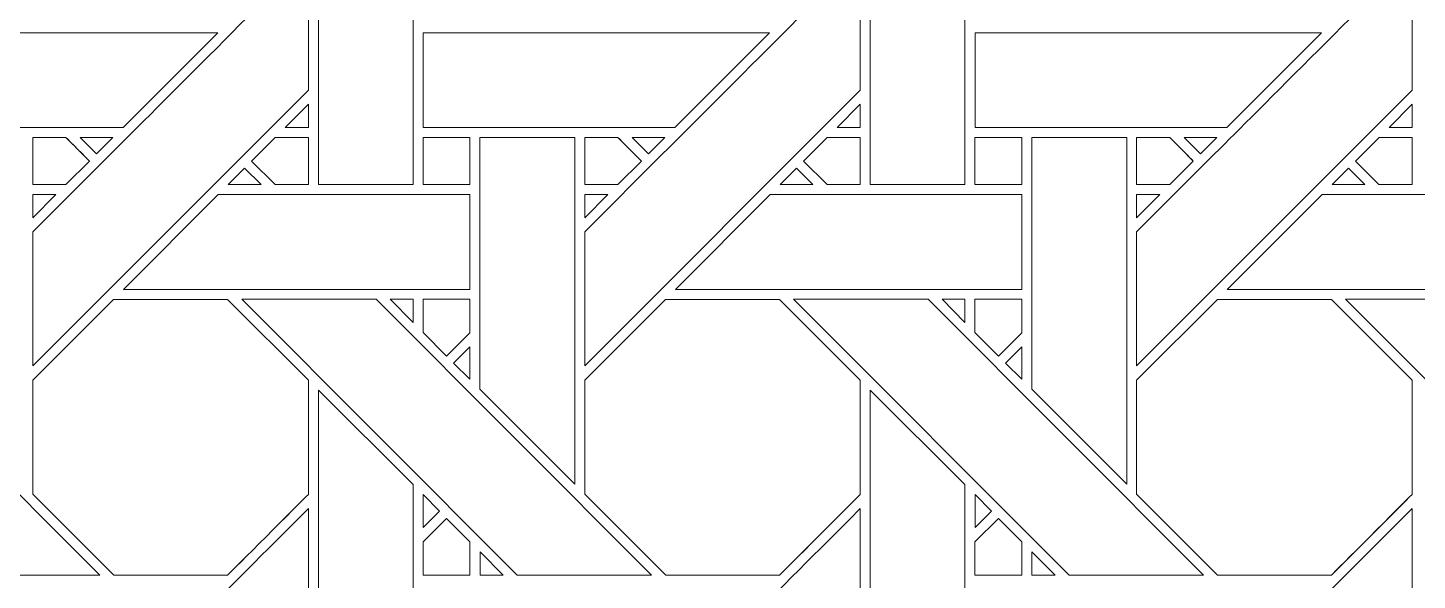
# Model space of a CAD drawing. Header units: inches. Extents: x 2.4 to 22.4, y -0.9 to 19.1.
# Drawn here: x 7.868 to 10.256, y 6.477 to 7.426 of the extents above; entities that cross this region are included whole.
import ezdxf

# ---------------------------------------------------------------- set-up
doc = ezdxf.new("R2010")
doc.units = ezdxf.units.IN
doc.header["$MEASUREMENT"] = 0
doc.layers.add('Design', color=7, linetype='Continuous', lineweight=0)

msp = doc.modelspace()

# ---------------------------------------------------------------- linework, layer by layer
at = {"layer": 'Design'}
for points, knots in [([(2.3829, 19.0948), (2.3829, 19.0948), (2.3829, -0.9052), (2.3829, -0.9052), (2.3829, -0.9052), (22.3829, -0.9052), (22.3829, -0.9052), (22.3829, -0.9052), (22.3829, 19.0948), (22.3829, 19.0948), (22.3829, 19.0948), (2.3829, 19.0948), (2.3829, 19.0948)], [0, 0, 0, 0, 1, 1, 1, 2, 2, 2, 3, 3, 3, 4, 4, 4, 4]), ([(3.3653, 18.1123), (3.3653, 18.1123), (3.3653, 0.0772), (3.3653, 0.0772), (3.3653, 0.0772), (21.4004, 0.0772), (21.4004, 0.0772), (21.4004, 0.0772), (21.4004, 18.1123), (21.4004, 18.1123), (21.4004, 18.1123), (3.3653, 18.1123), (3.3653, 18.1123)], [0, 0, 0, 0, 1, 1, 1, 2, 2, 2, 3, 3, 3, 4, 4, 4, 4]), ([(8.5303, 7.157), (8.5303, 7.157), (8.3676, 7.157), (8.3676, 7.157), (8.3676, 7.157), (8.3676, 7.7528), (8.3676, 7.7528), (8.3676, 7.7528), (8.5303, 7.5906), (8.5303, 7.5906), (8.5303, 7.5906), (8.5303, 7.157), (8.5303, 7.157)], [0, 0, 0, 0, 1, 1, 1, 2, 2, 2, 3, 3, 3, 4, 4, 4, 4]), ([(9.4791, 7.157), (9.4791, 7.157), (9.3163, 7.157), (9.3163, 7.157), (9.3163, 7.157), (9.3163, 7.7528), (9.3163, 7.7528), (9.3163, 7.7528), (9.4791, 7.5906), (9.4791, 7.5906), (9.4791, 7.5906), (9.4791, 7.157), (9.4791, 7.157)], [0, 0, 0, 0, 1, 1, 1, 2, 2, 2, 3, 3, 3, 4, 4, 4, 4]), ([(8.0132, 7.212), (8.0624, 7.261), (8.295, 7.4937), (8.3504, 7.5492), (8.3504, 7.5492), (8.3504, 7.3192), (8.3504, 7.3192), (8.3504, 7.3192), (7.8768, 6.8455), (7.8768, 6.8455), (7.8768, 6.8455), (7.8768, 7.0756), (7.8768, 7.0756), (7.8768, 7.0756), (8.0132, 7.212), (8.0132, 7.212)], [0, 0, 0, 0, 1, 1, 1, 2, 2, 2, 3, 3, 3, 4, 4, 4, 5, 5, 5, 5]), ([(8.9617, 7.2118), (9.0029, 7.2528), (9.2427, 7.4927), (9.2992, 7.5492), (9.2992, 7.5492), (9.2992, 7.3192), (9.2992, 7.3192), (9.2992, 7.3192), (8.8255, 6.8455), (8.8255, 6.8455), (8.8255, 6.8455), (8.8255, 7.0756), (8.8255, 7.0756), (8.8255, 7.0756), (8.9617, 7.2118), (8.9617, 7.2118)], [0, 0, 0, 0, 1, 1, 1, 2, 2, 2, 3, 3, 3, 4, 4, 4, 5, 5, 5, 5]), ([(9.9099, 7.2113), (9.9511, 7.2523), (10.1914, 7.4927), (10.2479, 7.5492), (10.2479, 7.5492), (10.2479, 7.3192), (10.2479, 7.3192), (10.2479, 7.3192), (9.7742, 6.8455), (9.7742, 6.8455), (9.7742, 6.8455), (9.7742, 7.0756), (9.7742, 7.0756), (9.7742, 7.0756), (9.9099, 7.2113), (9.9099, 7.2113)], [0, 0, 0, 0, 1, 1, 1, 2, 2, 2, 3, 3, 3, 4, 4, 4, 5, 5, 5, 5]), ([(7.5989, 7.255), (7.5989, 7.255), (7.5989, 7.4177), (7.5989, 7.4177), (7.5989, 7.4177), (8.1946, 7.4177), (8.1946, 7.4177), (8.1946, 7.4177), (8.0319, 7.255), (8.0319, 7.255), (8.0319, 7.255), (7.5989, 7.255), (7.5989, 7.255)], [0, 0, 0, 0, 1, 1, 1, 2, 2, 2, 3, 3, 3, 4, 4, 4, 4]), ([(8.5476, 7.255), (8.5476, 7.255), (8.5476, 7.4177), (8.5476, 7.4177), (8.5476, 7.4177), (9.1433, 7.4177), (9.1433, 7.4177), (9.1433, 7.4177), (8.9806, 7.255), (8.9806, 7.255), (8.9806, 7.255), (8.5476, 7.255), (8.5476, 7.255)], [0, 0, 0, 0, 1, 1, 1, 2, 2, 2, 3, 3, 3, 4, 4, 4, 4]), ([(9.4964, 7.255), (9.4964, 7.255), (9.4964, 7.4177), (9.4964, 7.4177), (9.4964, 7.4177), (10.0921, 7.4177), (10.0921, 7.4177), (10.0921, 7.4177), (9.9293, 7.255), (9.9293, 7.255), (9.9293, 7.255), (9.4964, 7.255), (9.4964, 7.255)], [0, 0, 0, 0, 1, 1, 1, 2, 2, 2, 3, 3, 3, 4, 4, 4, 4]), ([(8.3107, 7.255), (8.3107, 7.255), (8.3504, 7.2948), (8.3504, 7.2948), (8.3504, 7.2948), (8.3504, 7.255), (8.3504, 7.255), (8.3504, 7.255), (8.3107, 7.255), (8.3107, 7.255)], [0, 0, 0, 0, 1, 1, 1, 2, 2, 2, 3, 3, 3, 3]), ([(9.2992, 7.255), (9.2992, 7.255), (9.2594, 7.255), (9.2594, 7.255), (9.2594, 7.255), (9.2992, 7.2948), (9.2992, 7.2948), (9.2992, 7.2948), (9.2992, 7.255), (9.2992, 7.255)], [0, 0, 0, 0, 1, 1, 1, 2, 2, 2, 3, 3, 3, 3]), ([(10.2081, 7.255), (10.2081, 7.255), (10.2479, 7.2948), (10.2479, 7.2948), (10.2479, 7.2948), (10.2479, 7.255), (10.2479, 7.255), (10.2479, 7.255), (10.2081, 7.255), (10.2081, 7.255)], [0, 0, 0, 0, 1, 1, 1, 2, 2, 2, 3, 3, 3, 3]), ([(7.9338, 7.2377), (7.9389, 7.2326), (7.9697, 7.2018), (7.9741, 7.1974), (7.9741, 7.1974), (7.9337, 7.1569), (7.9337, 7.1569), (7.9337, 7.1569), (7.8767, 7.1569), (7.8767, 7.1569), (7.8767, 7.1569), (7.8767, 7.2377), (7.8767, 7.2377), (7.8767, 7.2377), (7.9338, 7.2377), (7.9338, 7.2377)], [0, 0, 0, 0, 1, 1, 1, 2, 2, 2, 3, 3, 3, 4, 4, 4, 5, 5, 5, 5]), ([(7.959, 7.2125), (7.959, 7.2125), (7.9741, 7.1974), (7.9741, 7.1974), (7.9741, 7.1974), (7.9337, 7.1569), (7.9337, 7.1569), (7.9337, 7.1569), (7.8767, 7.1569), (7.8767, 7.1569), (7.8767, 7.1569), (7.8767, 7.2377), (7.8767, 7.2377), (7.8767, 7.2377), (7.9338, 7.2377), (7.9338, 7.2377), (7.9393, 7.2323), (7.9496, 7.222), (7.959, 7.2125)], [0, 0, 0, 0, 1, 1, 1, 2, 2, 2, 3, 3, 3, 4, 4, 4, 5, 5, 5, 6, 6, 6, 6]), ([(7.9582, 7.2377), (7.9582, 7.2377), (8.0146, 7.2377), (8.0146, 7.2377), (8.0146, 7.2377), (7.9864, 7.2096), (7.9864, 7.2096), (7.9864, 7.2096), (7.9582, 7.2377), (7.9582, 7.2377)], [0, 0, 0, 0, 1, 1, 1, 2, 2, 2, 3, 3, 3, 3]), ([(8.2933, 7.1569), (8.2933, 7.1569), (8.2529, 7.1973), (8.2529, 7.1973), (8.2529, 7.1973), (8.2933, 7.2377), (8.2933, 7.2377), (8.2933, 7.2377), (8.3504, 7.2377), (8.3504, 7.2377), (8.3504, 7.2377), (8.3504, 7.1569), (8.3504, 7.1569), (8.3504, 7.1569), (8.2933, 7.1569), (8.2933, 7.1569)], [0, 0, 0, 0, 1, 1, 1, 2, 2, 2, 3, 3, 3, 4, 4, 4, 5, 5, 5, 5]), ([(8.2529, 7.1973), (8.2529, 7.1973), (8.2933, 7.2377), (8.2933, 7.2377), (8.2933, 7.2377), (8.3504, 7.2377), (8.3504, 7.2377), (8.3504, 7.2377), (8.3504, 7.1569), (8.3504, 7.1569), (8.3504, 7.1569), (8.2933, 7.1569), (8.2933, 7.1569), (8.2933, 7.1569), (8.2529, 7.1973), (8.2529, 7.1973)], [0, 0, 0, 0, 1, 1, 1, 2, 2, 2, 3, 3, 3, 4, 4, 4, 5, 5, 5, 5]), ([(8.5476, 7.2377), (8.5476, 7.2377), (8.6278, 7.2377), (8.6278, 7.2377), (8.6278, 7.2377), (8.6278, 7.1569), (8.6278, 7.1569), (8.6278, 7.1569), (8.5476, 7.1569), (8.5476, 7.1569), (8.5476, 7.1569), (8.5476, 7.2377), (8.5476, 7.2377)], [0, 0, 0, 0, 1, 1, 1, 2, 2, 2, 3, 3, 3, 4, 4, 4, 4]), ([(8.6278, 7.2377), (8.6278, 7.2377), (8.6278, 7.1569), (8.6278, 7.1569), (8.6278, 7.1569), (8.5476, 7.1569), (8.5476, 7.1569), (8.5476, 7.1569), (8.5476, 7.2377), (8.5476, 7.2377), (8.5476, 7.2377), (8.6278, 7.2377), (8.6278, 7.2377)], [0, 0, 0, 0, 1, 1, 1, 2, 2, 2, 3, 3, 3, 4, 4, 4, 4]), ([(8.8083, 7.2377), (8.8083, 7.2377), (8.8083, 6.6426), (8.8083, 6.6426), (8.8083, 6.6426), (8.6454, 6.8055), (8.6454, 6.8055), (8.6454, 6.8055), (8.6454, 7.2377), (8.6454, 7.2377), (8.6454, 7.2377), (8.8083, 7.2377), (8.8083, 7.2377)], [0, 0, 0, 0, 1, 1, 1, 2, 2, 2, 3, 3, 3, 4, 4, 4, 4]), ([(8.8825, 7.2377), (8.8877, 7.2326), (8.9184, 7.2018), (8.9228, 7.1974), (8.9228, 7.1974), (8.8824, 7.1569), (8.8824, 7.1569), (8.8824, 7.1569), (8.8255, 7.1569), (8.8255, 7.1569), (8.8255, 7.1569), (8.8255, 7.2377), (8.8255, 7.2377), (8.8255, 7.2377), (8.8825, 7.2377), (8.8825, 7.2377)], [0, 0, 0, 0, 1, 1, 1, 2, 2, 2, 3, 3, 3, 4, 4, 4, 5, 5, 5, 5]), ([(8.9071, 7.2132), (8.913, 7.2073), (8.9187, 7.2015), (8.9228, 7.1974), (8.9228, 7.1974), (8.8824, 7.1569), (8.8824, 7.1569), (8.8824, 7.1569), (8.8255, 7.1569), (8.8255, 7.1569), (8.8255, 7.1569), (8.8255, 7.2377), (8.8255, 7.2377), (8.8255, 7.2377), (8.8825, 7.2377), (8.8825, 7.2377), (8.8879, 7.2324), (8.8978, 7.2225), (8.9071, 7.2132)], [0, 0, 0, 0, 1, 1, 1, 2, 2, 2, 3, 3, 3, 4, 4, 4, 5, 5, 5, 6, 6, 6, 6]), ([(8.9069, 7.2377), (8.9069, 7.2377), (8.9634, 7.2377), (8.9634, 7.2377), (8.9634, 7.2377), (8.9351, 7.2096), (8.9351, 7.2096), (8.9351, 7.2096), (8.9069, 7.2377), (8.9069, 7.2377)], [0, 0, 0, 0, 1, 1, 1, 2, 2, 2, 3, 3, 3, 3]), ([(9.242, 7.1569), (9.242, 7.1569), (9.2017, 7.1973), (9.2017, 7.1973), (9.2017, 7.1973), (9.2421, 7.2377), (9.2421, 7.2377), (9.2421, 7.2377), (9.2991, 7.2377), (9.2991, 7.2377), (9.2991, 7.2377), (9.2991, 7.1569), (9.2991, 7.1569), (9.2991, 7.1569), (9.242, 7.1569), (9.242, 7.1569)], [0, 0, 0, 0, 1, 1, 1, 2, 2, 2, 3, 3, 3, 4, 4, 4, 5, 5, 5, 5]), ([(9.2017, 7.1973), (9.2017, 7.1973), (9.2421, 7.2377), (9.2421, 7.2377), (9.2421, 7.2377), (9.2991, 7.2377), (9.2991, 7.2377), (9.2991, 7.2377), (9.2991, 7.1569), (9.2991, 7.1569), (9.2991, 7.1569), (9.242, 7.1569), (9.242, 7.1569), (9.242, 7.1569), (9.2017, 7.1973), (9.2017, 7.1973)], [0, 0, 0, 0, 1, 1, 1, 2, 2, 2, 3, 3, 3, 4, 4, 4, 5, 5, 5, 5]), ([(9.4963, 7.2377), (9.4963, 7.2377), (9.5766, 7.2377), (9.5766, 7.2377), (9.5766, 7.2377), (9.5766, 7.1569), (9.5766, 7.1569), (9.5766, 7.1569), (9.4963, 7.1569), (9.4963, 7.1569), (9.4963, 7.1569), (9.4963, 7.2377), (9.4963, 7.2377)], [0, 0, 0, 0, 1, 1, 1, 2, 2, 2, 3, 3, 3, 4, 4, 4, 4]), ([(9.5766, 7.2377), (9.5766, 7.2377), (9.5766, 7.1569), (9.5766, 7.1569), (9.5766, 7.1569), (9.4963, 7.1569), (9.4963, 7.1569), (9.4963, 7.1569), (9.4963, 7.2377), (9.4963, 7.2377), (9.4963, 7.2377), (9.5766, 7.2377), (9.5766, 7.2377)], [0, 0, 0, 0, 1, 1, 1, 2, 2, 2, 3, 3, 3, 4, 4, 4, 4]), ([(9.7571, 7.2377), (9.7571, 7.2377), (9.7571, 6.6426), (9.7571, 6.6426), (9.7571, 6.6426), (9.5942, 6.8055), (9.5942, 6.8055), (9.5942, 6.8055), (9.5942, 7.2377), (9.5942, 7.2377), (9.5942, 7.2377), (9.7571, 7.2377), (9.7571, 7.2377)], [0, 0, 0, 0, 1, 1, 1, 2, 2, 2, 3, 3, 3, 4, 4, 4, 4]), ([(9.8313, 7.2377), (9.8364, 7.2326), (9.8672, 7.2018), (9.8716, 7.1974), (9.8716, 7.1974), (9.8312, 7.1569), (9.8312, 7.1569), (9.8312, 7.1569), (9.7742, 7.1569), (9.7742, 7.1569), (9.7742, 7.1569), (9.7742, 7.2377), (9.7742, 7.2377), (9.7742, 7.2377), (9.8313, 7.2377), (9.8313, 7.2377)], [0, 0, 0, 0, 1, 1, 1, 2, 2, 2, 3, 3, 3, 4, 4, 4, 5, 5, 5, 5]), ([(9.8565, 7.2126), (9.8565, 7.2126), (9.8716, 7.1974), (9.8716, 7.1974), (9.8716, 7.1974), (9.8312, 7.1569), (9.8312, 7.1569), (9.8312, 7.1569), (9.7742, 7.1569), (9.7742, 7.1569), (9.7742, 7.1569), (9.7742, 7.2377), (9.7742, 7.2377), (9.7742, 7.2377), (9.8313, 7.2377), (9.8313, 7.2377), (9.8367, 7.2323), (9.847, 7.2221), (9.8565, 7.2126)], [0, 0, 0, 0, 1, 1, 1, 2, 2, 2, 3, 3, 3, 4, 4, 4, 5, 5, 5, 6, 6, 6, 6]), ([(9.8556, 7.2377), (9.8556, 7.2377), (9.9121, 7.2377), (9.9121, 7.2377), (9.9121, 7.2377), (9.8838, 7.2096), (9.8838, 7.2096), (9.8838, 7.2096), (9.8556, 7.2377), (9.8556, 7.2377)], [0, 0, 0, 0, 1, 1, 1, 2, 2, 2, 3, 3, 3, 3]), ([(10.1907, 7.1569), (10.1907, 7.1569), (10.1504, 7.1973), (10.1504, 7.1973), (10.1504, 7.1973), (10.1908, 7.2377), (10.1908, 7.2377), (10.1908, 7.2377), (10.2479, 7.2377), (10.2479, 7.2377), (10.2479, 7.2377), (10.2479, 7.1569), (10.2479, 7.1569), (10.2479, 7.1569), (10.1907, 7.1569), (10.1907, 7.1569)], [0, 0, 0, 0, 1, 1, 1, 2, 2, 2, 3, 3, 3, 4, 4, 4, 5, 5, 5, 5]), ([(10.1504, 7.1973), (10.1504, 7.1973), (10.1908, 7.2377), (10.1908, 7.2377), (10.1908, 7.2377), (10.2479, 7.2377), (10.2479, 7.2377), (10.2479, 7.2377), (10.2479, 7.1569), (10.2479, 7.1569), (10.2479, 7.1569), (10.1907, 7.1569), (10.1907, 7.1569), (10.1907, 7.1569), (10.1504, 7.1973), (10.1504, 7.1973)], [0, 0, 0, 0, 1, 1, 1, 2, 2, 2, 3, 3, 3, 4, 4, 4, 5, 5, 5, 5]), ([(8.2691, 7.157), (8.2691, 7.157), (8.2126, 7.157), (8.2126, 7.157), (8.2126, 7.157), (8.2408, 7.1852), (8.2408, 7.1852), (8.2408, 7.1852), (8.2691, 7.157), (8.2691, 7.157)], [0, 0, 0, 0, 1, 1, 1, 2, 2, 2, 3, 3, 3, 3]), ([(9.2178, 7.157), (9.2178, 7.157), (9.1613, 7.157), (9.1613, 7.157), (9.1613, 7.157), (9.1896, 7.1852), (9.1896, 7.1852), (9.1896, 7.1852), (9.2178, 7.157), (9.2178, 7.157)], [0, 0, 0, 0, 1, 1, 1, 2, 2, 2, 3, 3, 3, 3]), ([(10.1666, 7.157), (10.1666, 7.157), (10.11, 7.157), (10.11, 7.157), (10.11, 7.157), (10.1383, 7.1852), (10.1383, 7.1852), (10.1383, 7.1852), (10.1666, 7.157), (10.1666, 7.157)], [0, 0, 0, 0, 1, 1, 1, 2, 2, 2, 3, 3, 3, 3]), ([(7.9166, 7.1398), (7.9166, 7.1398), (7.8768, 7.1), (7.8768, 7.1), (7.8768, 7.1), (7.8768, 7.1398), (7.8768, 7.1398), (7.8768, 7.1398), (7.9166, 7.1398), (7.9166, 7.1398)], [0, 0, 0, 0, 1, 1, 1, 2, 2, 2, 3, 3, 3, 3]), ([(8.1954, 7.1398), (8.1954, 7.1398), (8.6279, 7.1398), (8.6279, 7.1398), (8.6279, 7.1398), (8.6279, 6.977), (8.6279, 6.977), (8.6279, 6.977), (8.0326, 6.977), (8.0326, 6.977), (8.0326, 6.977), (8.1954, 7.1398), (8.1954, 7.1398)], [0, 0, 0, 0, 1, 1, 1, 2, 2, 2, 3, 3, 3, 4, 4, 4, 4]), ([(8.8653, 7.1398), (8.8653, 7.1398), (8.8255, 7.1), (8.8255, 7.1), (8.8255, 7.1), (8.8255, 7.1398), (8.8255, 7.1398), (8.8255, 7.1398), (8.8653, 7.1398), (8.8653, 7.1398)], [0, 0, 0, 0, 1, 1, 1, 2, 2, 2, 3, 3, 3, 3]), ([(9.1442, 7.1398), (9.1442, 7.1398), (9.5766, 7.1398), (9.5766, 7.1398), (9.5766, 7.1398), (9.5766, 6.977), (9.5766, 6.977), (9.5766, 6.977), (8.9813, 6.977), (8.9813, 6.977), (8.9813, 6.977), (9.1442, 7.1398), (9.1442, 7.1398)], [0, 0, 0, 0, 1, 1, 1, 2, 2, 2, 3, 3, 3, 4, 4, 4, 4]), ([(9.8141, 7.1398), (9.8141, 7.1398), (9.7742, 7.1), (9.7742, 7.1), (9.7742, 7.1), (9.7742, 7.1398), (9.7742, 7.1398), (9.7742, 7.1398), (9.8141, 7.1398), (9.8141, 7.1398)], [0, 0, 0, 0, 1, 1, 1, 2, 2, 2, 3, 3, 3, 3]), ([(10.0929, 7.1398), (10.0929, 7.1398), (10.5253, 7.1398), (10.5253, 7.1398), (10.5253, 7.1398), (10.5253, 6.977), (10.5253, 6.977), (10.5253, 6.977), (9.93, 6.977), (9.93, 6.977), (9.93, 6.977), (10.0929, 7.1398), (10.0929, 7.1398)], [0, 0, 0, 0, 1, 1, 1, 2, 2, 2, 3, 3, 3, 4, 4, 4, 4]), ([(7.5181, 6.9599), (7.5181, 6.9599), (7.9918, 6.4862), (7.9918, 6.4862), (7.9918, 6.4862), (7.7607, 6.4862), (7.7607, 6.4862), (7.7607, 6.4862), (7.2872, 6.9599), (7.2872, 6.9599), (7.2872, 6.9599), (7.5181, 6.9599), (7.5181, 6.9599)], [0, 0, 0, 0, 1, 1, 1, 2, 2, 2, 3, 3, 3, 4, 4, 4, 4]), ([(8.0154, 6.9598), (8.0154, 6.9598), (8.2116, 6.9598), (8.2116, 6.9598), (8.2116, 6.9598), (8.3504, 6.8211), (8.3504, 6.8211), (8.3504, 6.8211), (8.3504, 6.6249), (8.3504, 6.6249), (8.3326, 6.607), (8.2207, 6.4952), (8.2117, 6.4862), (8.2117, 6.4862), (8.016, 6.4862), (8.016, 6.4862), (8.016, 6.4862), (7.8767, 6.6255), (7.8767, 6.6255), (7.8767, 6.6255), (7.8767, 6.8211), (7.8767, 6.8211), (7.8767, 6.8211), (8.0154, 6.9598), (8.0154, 6.9598)], [0, 0, 0, 0, 1, 1, 1, 2, 2, 2, 3, 3, 3, 4, 4, 4, 5, 5, 5, 6, 6, 6, 7, 7, 7, 8, 8, 8, 8]), ([(7.8767, 6.8211), (7.8767, 6.8211), (8.0154, 6.9598), (8.0154, 6.9598), (8.0154, 6.9598), (8.2116, 6.9598), (8.2116, 6.9598), (8.2116, 6.9598), (8.3504, 6.8211), (8.3504, 6.8211), (8.3504, 6.8211), (8.3504, 6.6249), (8.3504, 6.6249), (8.3325, 6.6069), (8.2206, 6.4951), (8.2117, 6.4862), (8.2117, 6.4862), (8.016, 6.4862), (8.016, 6.4862), (8.016, 6.4862), (7.8767, 6.6255), (7.8767, 6.6255), (7.8767, 6.6255), (7.8767, 6.8211), (7.8767, 6.8211)], [0, 0, 0, 0, 1, 1, 1, 2, 2, 2, 3, 3, 3, 4, 4, 4, 5, 5, 5, 6, 6, 6, 7, 7, 7, 8, 8, 8, 8]), ([(8.4669, 6.9599), (8.4669, 6.9599), (8.9405, 6.4862), (8.9405, 6.4862), (8.9405, 6.4862), (8.7095, 6.4862), (8.7095, 6.4862), (8.7095, 6.4862), (8.2359, 6.9599), (8.2359, 6.9599), (8.2359, 6.9599), (8.4669, 6.9599), (8.4669, 6.9599)], [0, 0, 0, 0, 1, 1, 1, 2, 2, 2, 3, 3, 3, 4, 4, 4, 4]), ([(8.5304, 6.9599), (8.5304, 6.9599), (8.5304, 6.9201), (8.5304, 6.9201), (8.5304, 6.9201), (8.491, 6.9599), (8.491, 6.9599), (8.491, 6.9599), (8.5304, 6.9599), (8.5304, 6.9599)], [0, 0, 0, 0, 1, 1, 1, 2, 2, 2, 3, 3, 3, 3]), ([(8.6278, 6.9599), (8.6278, 6.9599), (8.6278, 6.9023), (8.6278, 6.9023), (8.6278, 6.9023), (8.5879, 6.8623), (8.5879, 6.8623), (8.5879, 6.8623), (8.5476, 6.9027), (8.5476, 6.9027), (8.5476, 6.9027), (8.5476, 6.9599), (8.5476, 6.9599), (8.5476, 6.9599), (8.6278, 6.9599), (8.6278, 6.9599)], [0, 0, 0, 0, 1, 1, 1, 2, 2, 2, 3, 3, 3, 4, 4, 4, 5, 5, 5, 5]), ([(8.5879, 6.8623), (8.5879, 6.8623), (8.5476, 6.9027), (8.5476, 6.9027), (8.5476, 6.9027), (8.5476, 6.9599), (8.5476, 6.9599), (8.5476, 6.9599), (8.6278, 6.9599), (8.6278, 6.9599), (8.6278, 6.9599), (8.6278, 6.9023), (8.6278, 6.9023), (8.6278, 6.9023), (8.5879, 6.8623), (8.5879, 6.8623)], [0, 0, 0, 0, 1, 1, 1, 2, 2, 2, 3, 3, 3, 4, 4, 4, 5, 5, 5, 5]), ([(8.9642, 6.9598), (8.9642, 6.9598), (9.1604, 6.9598), (9.1604, 6.9598), (9.1604, 6.9598), (9.2991, 6.8211), (9.2991, 6.8211), (9.2991, 6.8211), (9.2991, 6.6249), (9.2991, 6.6249), (9.2813, 6.607), (9.1694, 6.4952), (9.1604, 6.4862), (9.1604, 6.4862), (8.9647, 6.4862), (8.9647, 6.4862), (8.9647, 6.4862), (8.8255, 6.6255), (8.8255, 6.6255), (8.8255, 6.6255), (8.8255, 6.8211), (8.8255, 6.8211), (8.8255, 6.8211), (8.9642, 6.9598), (8.9642, 6.9598)], [0, 0, 0, 0, 1, 1, 1, 2, 2, 2, 3, 3, 3, 4, 4, 4, 5, 5, 5, 6, 6, 6, 7, 7, 7, 8, 8, 8, 8]), ([(8.8255, 6.8211), (8.8255, 6.8211), (8.9642, 6.9598), (8.9642, 6.9598), (8.9642, 6.9598), (9.1604, 6.9598), (9.1604, 6.9598), (9.1604, 6.9598), (9.2991, 6.8211), (9.2991, 6.8211), (9.2991, 6.8211), (9.2991, 6.6249), (9.2991, 6.6249), (9.2811, 6.6068), (9.1693, 6.4951), (9.1604, 6.4862), (9.1604, 6.4862), (8.9647, 6.4862), (8.9647, 6.4862), (8.9647, 6.4862), (8.8255, 6.6255), (8.8255, 6.6255), (8.8255, 6.6255), (8.8255, 6.8211), (8.8255, 6.8211)], [0, 0, 0, 0, 1, 1, 1, 2, 2, 2, 3, 3, 3, 4, 4, 4, 5, 5, 5, 6, 6, 6, 7, 7, 7, 8, 8, 8, 8]), ([(9.4156, 6.9599), (9.4156, 6.9599), (9.8892, 6.4862), (9.8892, 6.4862), (9.8892, 6.4862), (9.6582, 6.4862), (9.6582, 6.4862), (9.6582, 6.4862), (9.1846, 6.9599), (9.1846, 6.9599), (9.1846, 6.9599), (9.4156, 6.9599), (9.4156, 6.9599)], [0, 0, 0, 0, 1, 1, 1, 2, 2, 2, 3, 3, 3, 4, 4, 4, 4]), ([(9.4791, 6.9599), (9.4791, 6.9599), (9.4791, 6.92), (9.4791, 6.92), (9.4791, 6.92), (9.4397, 6.9599), (9.4397, 6.9599), (9.4397, 6.9599), (9.4791, 6.9599), (9.4791, 6.9599)], [0, 0, 0, 0, 1, 1, 1, 2, 2, 2, 3, 3, 3, 3]), ([(9.5766, 6.9599), (9.5766, 6.9599), (9.5766, 6.9023), (9.5766, 6.9023), (9.5766, 6.9023), (9.5366, 6.8623), (9.5366, 6.8623), (9.5366, 6.8623), (9.4963, 6.9027), (9.4963, 6.9027), (9.4963, 6.9027), (9.4963, 6.9599), (9.4963, 6.9599), (9.4963, 6.9599), (9.5766, 6.9599), (9.5766, 6.9599)], [0, 0, 0, 0, 1, 1, 1, 2, 2, 2, 3, 3, 3, 4, 4, 4, 5, 5, 5, 5]), ([(9.5366, 6.8623), (9.5366, 6.8623), (9.4963, 6.9027), (9.4963, 6.9027), (9.4963, 6.9027), (9.4963, 6.9599), (9.4963, 6.9599), (9.4963, 6.9599), (9.5766, 6.9599), (9.5766, 6.9599), (9.5766, 6.9599), (9.5766, 6.9023), (9.5766, 6.9023), (9.5766, 6.9023), (9.5366, 6.8623), (9.5366, 6.8623)], [0, 0, 0, 0, 1, 1, 1, 2, 2, 2, 3, 3, 3, 4, 4, 4, 5, 5, 5, 5]), ([(9.9129, 6.9598), (9.9129, 6.9598), (10.1091, 6.9598), (10.1091, 6.9598), (10.1091, 6.9598), (10.2478, 6.8211), (10.2478, 6.8211), (10.2478, 6.8211), (10.2478, 6.6249), (10.2478, 6.6249), (10.23, 6.607), (10.1181, 6.4952), (10.1091, 6.4862), (10.1091, 6.4862), (9.9134, 6.4862), (9.9134, 6.4862), (9.9134, 6.4862), (9.7742, 6.6255), (9.7742, 6.6255), (9.7742, 6.6255), (9.7742, 6.8211), (9.7742, 6.8211), (9.7742, 6.8211), (9.9129, 6.9598), (9.9129, 6.9598)], [0, 0, 0, 0, 1, 1, 1, 2, 2, 2, 3, 3, 3, 4, 4, 4, 5, 5, 5, 6, 6, 6, 7, 7, 7, 8, 8, 8, 8]), ([(9.7742, 6.8211), (9.7742, 6.8211), (9.9129, 6.9598), (9.9129, 6.9598), (9.9129, 6.9598), (10.1091, 6.9598), (10.1091, 6.9598), (10.1091, 6.9598), (10.2478, 6.8211), (10.2478, 6.8211), (10.2478, 6.8211), (10.2478, 6.6249), (10.2478, 6.6249), (10.2297, 6.6066), (10.1178, 6.4949), (10.1091, 6.4862), (10.1091, 6.4862), (9.9134, 6.4862), (9.9134, 6.4862), (9.9134, 6.4862), (9.7742, 6.6255), (9.7742, 6.6255), (9.7742, 6.6255), (9.7742, 6.8211), (9.7742, 6.8211)], [0, 0, 0, 0, 1, 1, 1, 2, 2, 2, 3, 3, 3, 4, 4, 4, 5, 5, 5, 6, 6, 6, 7, 7, 7, 8, 8, 8, 8]), ([(10.1334, 6.9599), (10.1334, 6.9599), (10.3643, 6.9599), (10.3643, 6.9599), (10.3643, 6.9599), (10.838, 6.4862), (10.838, 6.4862), (10.838, 6.4862), (10.6069, 6.4862), (10.6069, 6.4862), (10.6069, 6.4862), (10.1334, 6.9599), (10.1334, 6.9599)], [0, 0, 0, 0, 1, 1, 1, 2, 2, 2, 3, 3, 3, 4, 4, 4, 4]), ([(8.6279, 6.878), (8.6279, 6.878), (8.6279, 6.8229), (8.6279, 6.8229), (8.6279, 6.8229), (8.6001, 6.8503), (8.6001, 6.8503), (8.6001, 6.8503), (8.6279, 6.878), (8.6279, 6.878)], [0, 0, 0, 0, 1, 1, 1, 2, 2, 2, 3, 3, 3, 3]), ([(9.5766, 6.878), (9.5766, 6.878), (9.5766, 6.8229), (9.5766, 6.8229), (9.5766, 6.8229), (9.5488, 6.8503), (9.5488, 6.8503), (9.5488, 6.8503), (9.5766, 6.878), (9.5766, 6.878)], [0, 0, 0, 0, 1, 1, 1, 2, 2, 2, 3, 3, 3, 3]), ([(8.5303, 6.2082), (8.5303, 6.2082), (8.3676, 6.2082), (8.3676, 6.2082), (8.3676, 6.2082), (8.3676, 6.8041), (8.3676, 6.8041), (8.3676, 6.8041), (8.5303, 6.6419), (8.5303, 6.6419), (8.5303, 6.6419), (8.5303, 6.2082), (8.5303, 6.2082)], [0, 0, 0, 0, 1, 1, 1, 2, 2, 2, 3, 3, 3, 4, 4, 4, 4]), ([(9.4791, 6.2082), (9.4791, 6.2082), (9.3163, 6.2082), (9.3163, 6.2082), (9.3163, 6.2082), (9.3163, 6.8041), (9.3163, 6.8041), (9.3163, 6.8041), (9.4791, 6.6419), (9.4791, 6.6419), (9.4791, 6.6419), (9.4791, 6.2082), (9.4791, 6.2082)], [0, 0, 0, 0, 1, 1, 1, 2, 2, 2, 3, 3, 3, 4, 4, 4, 4]), ([(8.5476, 6.5677), (8.5476, 6.5677), (8.5476, 6.6244), (8.5476, 6.6244), (8.5476, 6.6244), (8.5758, 6.5958), (8.5758, 6.5958), (8.5758, 6.5958), (8.5476, 6.5677), (8.5476, 6.5677)], [0, 0, 0, 0, 1, 1, 1, 2, 2, 2, 3, 3, 3, 3]), ([(9.4964, 6.5677), (9.4964, 6.5677), (9.4964, 6.6244), (9.4964, 6.6244), (9.4964, 6.6244), (9.5246, 6.5958), (9.5246, 6.5958), (9.5246, 6.5958), (9.4964, 6.5677), (9.4964, 6.5677)], [0, 0, 0, 0, 1, 1, 1, 2, 2, 2, 3, 3, 3, 3]), ([(8.013, 6.2632), (8.0624, 6.3123), (8.2949, 6.545), (8.3504, 6.6005), (8.3504, 6.6005), (8.3504, 6.3705), (8.3504, 6.3705), (8.3504, 6.3705), (7.8768, 5.8968), (7.8768, 5.8968), (7.8768, 5.8968), (7.8768, 6.1269), (7.8768, 6.1269), (7.8768, 6.1269), (8.013, 6.2632), (8.013, 6.2632)], [0, 0, 0, 0, 1, 1, 1, 2, 2, 2, 3, 3, 3, 4, 4, 4, 5, 5, 5, 5]), ([(8.9621, 6.2635), (9.0114, 6.3125), (9.2437, 6.545), (9.2992, 6.6005), (9.2992, 6.6005), (9.2992, 6.3705), (9.2992, 6.3705), (9.2992, 6.3705), (8.8255, 5.8968), (8.8255, 5.8968), (8.8255, 5.8968), (8.8255, 6.1269), (8.8255, 6.1269), (8.8255, 6.1269), (8.9621, 6.2635), (8.9621, 6.2635)], [0, 0, 0, 0, 1, 1, 1, 2, 2, 2, 3, 3, 3, 4, 4, 4, 5, 5, 5, 5]), ([(9.7742, 6.1269), (9.7742, 6.1269), (10.2479, 6.6005), (10.2479, 6.6005), (10.2479, 6.6005), (10.2479, 6.3705), (10.2479, 6.3705), (10.2479, 6.3705), (9.7742, 5.8968), (9.7742, 5.8968), (9.7742, 5.8968), (9.7742, 6.1269), (9.7742, 6.1269)], [0, 0, 0, 0, 1, 1, 1, 2, 2, 2, 3, 3, 3, 4, 4, 4, 4]), ([(8.5476, 6.486), (8.5476, 6.486), (8.5476, 6.5433), (8.5476, 6.5433), (8.5476, 6.5433), (8.5879, 6.5836), (8.5879, 6.5836), (8.5879, 6.5836), (8.6282, 6.5433), (8.6282, 6.5433), (8.6282, 6.5433), (8.6282, 6.486), (8.6282, 6.486), (8.6282, 6.486), (8.5476, 6.486), (8.5476, 6.486)], [0, 0, 0, 0, 1, 1, 1, 2, 2, 2, 3, 3, 3, 4, 4, 4, 5, 5, 5, 5]), ([(8.5879, 6.5836), (8.5879, 6.5836), (8.6282, 6.5433), (8.6282, 6.5433), (8.6282, 6.5433), (8.6282, 6.486), (8.6282, 6.486), (8.6282, 6.486), (8.5476, 6.486), (8.5476, 6.486), (8.5476, 6.486), (8.5476, 6.5433), (8.5476, 6.5433), (8.5476, 6.5433), (8.5879, 6.5836), (8.5879, 6.5836)], [0, 0, 0, 0, 1, 1, 1, 2, 2, 2, 3, 3, 3, 4, 4, 4, 5, 5, 5, 5]), ([(9.4963, 6.486), (9.4963, 6.486), (9.4963, 6.5433), (9.4963, 6.5433), (9.4963, 6.5433), (9.5367, 6.5836), (9.5367, 6.5836), (9.5367, 6.5836), (9.577, 6.5433), (9.577, 6.5433), (9.577, 6.5433), (9.577, 6.486), (9.577, 6.486), (9.577, 6.486), (9.4963, 6.486), (9.4963, 6.486)], [0, 0, 0, 0, 1, 1, 1, 2, 2, 2, 3, 3, 3, 4, 4, 4, 5, 5, 5, 5]), ([(9.5367, 6.5836), (9.5367, 6.5836), (9.577, 6.5433), (9.577, 6.5433), (9.577, 6.5433), (9.577, 6.486), (9.577, 6.486), (9.577, 6.486), (9.4963, 6.486), (9.4963, 6.486), (9.4963, 6.486), (9.4963, 6.5433), (9.4963, 6.5433), (9.4963, 6.5433), (9.5367, 6.5836), (9.5367, 6.5836)], [0, 0, 0, 0, 1, 1, 1, 2, 2, 2, 3, 3, 3, 4, 4, 4, 5, 5, 5, 5]), ([(8.6455, 6.4862), (8.6455, 6.4862), (8.6455, 6.526), (8.6455, 6.526), (8.6455, 6.526), (8.6853, 6.4862), (8.6853, 6.4862), (8.6853, 6.4862), (8.6455, 6.4862), (8.6455, 6.4862)], [0, 0, 0, 0, 1, 1, 1, 2, 2, 2, 3, 3, 3, 3]), ([(9.5943, 6.4862), (9.5943, 6.4862), (9.5943, 6.526), (9.5943, 6.526), (9.5943, 6.526), (9.634, 6.4862), (9.634, 6.4862), (9.634, 6.4862), (9.5943, 6.4862), (9.5943, 6.4862)], [0, 0, 0, 0, 1, 1, 1, 2, 2, 2, 3, 3, 3, 3])]:
    msp.add_open_spline(points, degree=3, knots=knots, dxfattribs=at)

doc.saveas('drawing.dxf')
